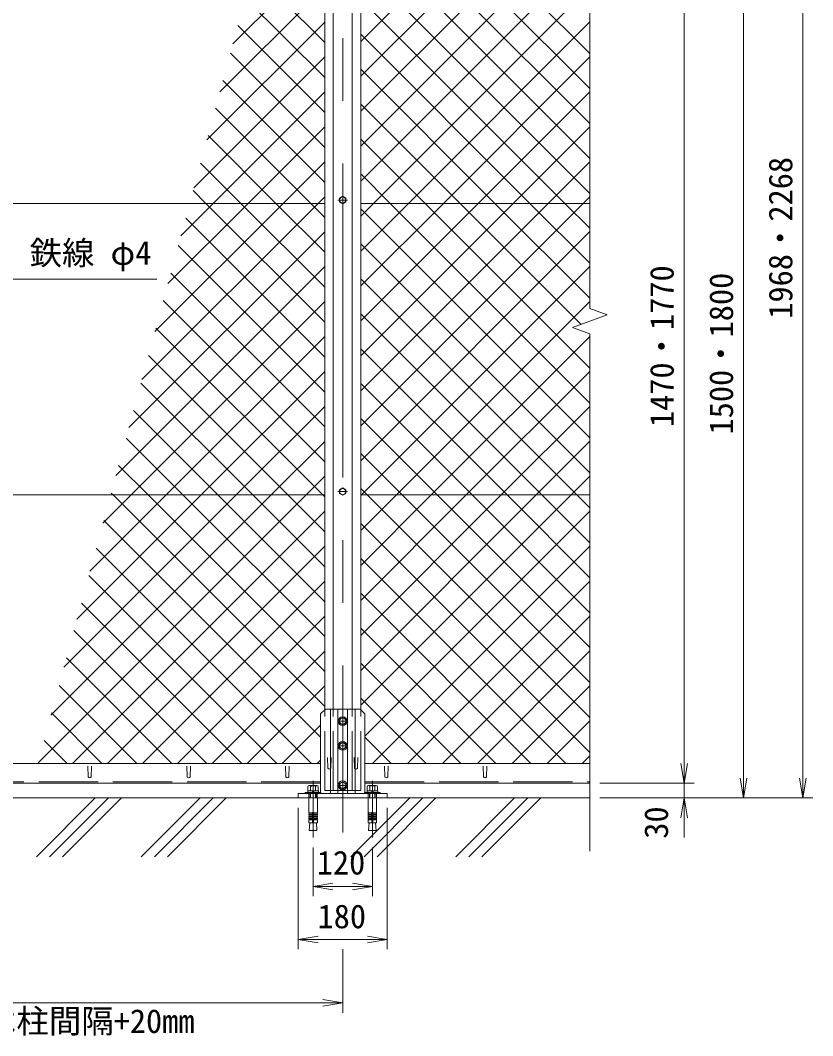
# Model space of a CAD drawing. Units: millimetres, scale not verified. Extents: x -4200 to 4200, y -2970 to 2970.
# Drawn here: x -1787 to -184, y -265 to 1790 of the extents above; entities that cross this region are included whole.
import ezdxf
from ezdxf.enums import TextEntityAlignment as Align

# ---------------------------------------------------------------- set-up
doc = ezdxf.new("R2010")
doc.units = ezdxf.units.MM
doc.header["$LTSCALE"] = 20
doc.linetypes.add('DASHED', pattern=[7.5, 6, -1.5])
doc.linetypes.add('USER1', pattern=[50.8, 31.75, -6.35, 6.35, -6.35])
for name, color, linetype, lineweight in [('0-0_D-STR1', 1, 'Continuous', 18), ('0-1_D-BMK', 2, 'USER1', 13), ('0-2_D-STR-DIM', 7, 'Continuous', 9), ('0-3_D-STR3', 3, 'Continuous', 13), ('0-4_D-STR-TXT', 7, 'Continuous', 9), ('0-5_0', 7, 'Continuous', 9), ('0-6_D-STR2', 7, 'Continuous', 9), ('0-9_D-BGD', 7, 'Continuous', 9), ('0-A_D-DCR-HCH', 7, 'Continuous', 9)]:
    doc.layers.add(name, color=color, linetype=linetype, lineweight=lineweight)
doc.styles.add('ＭＳ ゴシック', font='')
doc.styles.get('ＭＳ ゴシック').set_extended_font_data('MS Gothic')

# ---------------------------------------------------------------- blocks, each defined once
blk = doc.blocks.new('_Open')
at = {"layer": '0-5_0'}
blk.add_line((-20, 3.33), (0, 0), dxfattribs=at)
blk.add_lwpolyline([(-20, -3.33), (0, 0), (-20, 0)], dxfattribs=at)

msp = doc.modelspace()

# ---------------------------------------------------------------- linework, layer by layer
at = {"layer": '0-0_D-STR1'}
for p, q in [((-1171.47, 394.95), (-1171.47, 2484.29)), ((-1153.97, 396.45), (-1153.97, 2484.29)), ((-1115.97, 396.45), (-1115.97, 2484.29)), ((-1098.47, 394.95), (-1098.47, 2484.29)), ((-1164.97, 276.79), (-1165.72, 298.29)), ((-1158.97, 276.79), (-1158.22, 298.29)), ((-1110.97, 276.79), (-1111.72, 298.29)), ((-1104.97, 276.79), (-1104.22, 298.29)), ((-3105.97, 286.45), (-1179.97, 286.45)), ((-1649.97, 259.58), (-1650.72, 281.08)), ((-1643.97, 259.58), (-1643.22, 281.08)), ((-1449.97, 259.58), (-1450.72, 281.08)), ((-1443.97, 259.58), (-1443.22, 281.08)), ((-1249.97, 259.58), (-1250.72, 281.08)), ((-1243.97, 259.58), (-1243.22, 281.08)), ((-634.97, 286.45), (-1089.97, 286.45)), ((-1049.97, 259.58), (-1050.72, 281.08)), ((-1043.97, 259.58), (-1043.22, 281.08)), ((-849.97, 259.58), (-850.72, 281.08)), ((-843.97, 259.58), (-843.22, 281.08)), ((-1179.97, 246.45), (-3105.97, 246.45)), ((-1089.97, 246.45), (-634.97, 246.45))]:
    msp.add_line(p, q, dxfattribs=at)
at = {"layer": '0-0_D-STR1', "linetype": 'DASHED'}
for p, q in [((-1171.47, 231.45), (-1171.47, 394.95)), ((-1153.97, 231.45), (-1153.97, 396.45)), ((-1115.97, 231.45), (-1115.97, 396.45)), ((-1098.47, 231.45), (-1098.47, 394.95)), ((-1179.97, 249.45), (-3105.97, 249.45)), ((-1089.97, 249.45), (-634.97, 249.45)), ((-1171.47, 231.45), (-1098.47, 231.45))]:
    msp.add_line(p, q, dxfattribs=at)
at = {"layer": '0-0_D-STR1'}
for centre in [(-1161.97, 278.04), (-1107.97, 278.04), (-1646.97, 260.83), (-1446.97, 260.83), (-1246.97, 260.83), (-1046.97, 260.83), (-846.97, 260.83)]:
    msp.add_arc(centre, 3.25, 202.61986, 337.38014, dxfattribs=at)
at = {"layer": '0-1_D-BMK'}
for p, q in [((-1134.97, 2516.26), (-1134.97, 146.45)), ((-1124.97, 1426.45), (-1144.97, 1426.45)), ((-1124.97, 836.45), (-1144.97, 836.45)), ((-1144.97, 371.95), (-1124.97, 371.95)), ((-1144.97, 321.95), (-1124.97, 321.95)), ((-1194.97, 251.36), (-1194.97, 136.36)), ((-1074.97, 251.36), (-1074.97, 136.36)), ((-1144.97, 241.95), (-1124.97, 241.95))]:
    msp.add_line(p, q, dxfattribs=at)
at = {"layer": '0-2_D-STR-DIM'}
for p, q in [((-634.97, 2547.62), (-634.97, 1207.11)), ((-203.93, 256.45), (-203.93, 2444.29)), ((-443.93, 1976.45), (-443.93, 286.45)), ((-323.93, 1976.45), (-323.93, 256.45)), ((-670.21, 1168.63), (-599.74, 1194.28)), ((-599.74, 1194.28), (-634.97, 1207.11)), ((-634.97, 1155.8), (-670.21, 1168.63)), ((-634.97, 1155.8), (-634.97, 109.15)), ((-443.93, 286.45), (-443.93, 326.45)), ((-614.97, 246.45), (-423.93, 246.45)), ((-614.97, 246.45), (-423.93, 246.45)), ((-443.93, 246.45), (-443.93, 216.45)), ((-614.97, 216.45), (-303.93, 216.45)), ((-614.97, 216.45), (-423.93, 216.45)), ((-614.97, 216.45), (-183.93, 216.45)), ((-1224.97, 196.45), (-1224.97, -89.69)), ((-1044.97, 196.45), (-1044.97, -89.69)), ((-443.93, 176.45), (-443.93, 136.45)), ((-1194.97, 116.36), (-1194.97, 17.49)), ((-1074.97, 116.36), (-1074.97, 17.49)), ((-1154.97, 37.49), (-1114.97, 37.49)), ((-1184.97, -69.69), (-1084.97, -69.69)), ((-1134.97, -89.69), (-1134.97, -218.19)), ((-3114.97, -198.19), (-1174.97, -198.19))]:
    msp.add_line(p, q, dxfattribs=at)
at = {"layer": '0-3_D-STR3'}
for p, q in [((-1171.47, 1419.7), (-3109.97, 1419.7)), ((-634.97, 1419.7), (-1098.47, 1419.7)), ((-1134.97, 843.96), (-1141.47, 840.21)), ((-1128.47, 840.21), (-1134.97, 843.96)), ((-1171.47, 829.7), (-3109.97, 829.7)), ((-1141.47, 840.21), (-1141.47, 832.7)), ((-1141.47, 832.7), (-1134.97, 828.95)), ((-1134.97, 828.95), (-1128.47, 832.7)), ((-1128.47, 832.7), (-1128.47, 840.21)), ((-634.97, 829.7), (-1098.47, 829.7)), ((-1169.97, 396.45), (-1179.97, 386.45)), ((-1169.97, 396.45), (-1099.97, 396.45)), ((-1159.97, 225.45), (-1159.97, 396.45)), ((-1144.97, 396.45), (-1144.97, 225.45)), ((-1124.97, 396.45), (-1124.97, 225.45)), ((-1109.97, 225.45), (-1109.97, 396.45)), ((-1099.97, 396.45), (-1089.97, 386.45)), ((-1179.97, 227.75), (-1179.97, 386.45)), ((-1089.97, 227.75), (-1089.97, 386.45))]:
    msp.add_line(p, q, dxfattribs=at)
at = {"layer": '0-3_D-STR3', "lineweight": 18}
for p, q in [((-1210.97, 225.45), (-1210.97, 227.75)), ((-1210.97, 227.75), (-1178.97, 227.75)), ((-1205.72, 230.75), (-1184.22, 230.75)), ((-1205.72, 227.75), (-1205.72, 230.75)), ((-1184.22, 227.75), (-1205.72, 227.75)), ((-1205.37, 230.75), (-1205.37, 239.05)), ((-1184.58, 230.75), (-1205.37, 230.75)), ((-1202.77, 241.55), (-1187.18, 241.55)), ((-1188.97, 241.55), (-1200.97, 241.55)), ((-1200.17, 230.75), (-1200.17, 239.05)), ((-1196.47, 227.75), (-1195.67, 230.75)), ((-1193.47, 230.75), (-1194.28, 227.75)), ((-1189.78, 230.75), (-1189.78, 239.05)), ((-1184.58, 239.05), (-1184.58, 230.75)), ((-1184.22, 230.75), (-1184.22, 227.75)), ((-1178.97, 227.75), (-1178.97, 225.45)), ((-1090.97, 227.75), (-1090.97, 225.45)), ((-1058.97, 227.75), (-1090.97, 227.75)), ((-1064.22, 230.75), (-1085.72, 230.75)), ((-1085.72, 230.75), (-1085.72, 227.75)), ((-1085.72, 227.75), (-1064.22, 227.75)), ((-1085.37, 239.05), (-1085.37, 230.75)), ((-1085.37, 230.75), (-1064.58, 230.75)), ((-1067.18, 241.55), (-1082.77, 241.55)), ((-1080.97, 241.55), (-1068.97, 241.55)), ((-1080.17, 230.75), (-1080.17, 239.05)), ((-1076.47, 230.75), (-1075.67, 227.75)), ((-1073.47, 227.75), (-1074.28, 230.75)), ((-1069.78, 230.75), (-1069.78, 239.05)), ((-1064.58, 230.75), (-1064.58, 239.05)), ((-1064.22, 227.75), (-1064.22, 230.75)), ((-1058.97, 225.45), (-1058.97, 227.75)), ((-1178.97, 225.45), (-1210.97, 225.45)), ((-1203.62, 216.45), (-1203.62, 186.42)), ((-1200.98, 216.45), (-1200.98, 225.45)), ((-1199.9, 216.45), (-1199.9, 225.45)), ((-1190.06, 216.45), (-1190.06, 225.45)), ((-1188.98, 225.45), (-1188.98, 216.45)), ((-1186.32, 216.45), (-1186.32, 186.42)), ((-1090.97, 225.45), (-1058.97, 225.45)), ((-1083.62, 216.45), (-1083.62, 186.42)), ((-1080.97, 225.45), (-1080.97, 216.45)), ((-1079.89, 216.45), (-1079.89, 225.45)), ((-1070.05, 216.45), (-1070.05, 225.45)), ((-1068.97, 216.45), (-1068.97, 225.45)), ((-1066.32, 216.45), (-1066.32, 186.42)), ((-1195.97, 186.42), (-1203.62, 186.42)), ((-1203.62, 183.92), (-1203.19, 186.38)), ((-1195.97, 186.42), (-1195.97, 166.45)), ((-1193.97, 186.42), (-1193.97, 166.45)), ((-1193.97, 186.42), (-1186.32, 186.42)), ((-1186.32, 183.92), (-1186.76, 186.38)), ((-1075.97, 186.42), (-1083.62, 186.42)), ((-1083.62, 183.92), (-1083.19, 186.38)), ((-1075.97, 186.42), (-1075.97, 166.45)), ((-1073.97, 186.42), (-1066.32, 186.42)), ((-1073.97, 186.42), (-1073.97, 166.45)), ((-1066.32, 183.92), (-1066.76, 186.38)), ((-1203.62, 183.92), (-1195.97, 183.92)), ((-1203.62, 183.92), (-1203.62, 182.42)), ((-1203.62, 182.42), (-1195.97, 182.42)), ((-1203.62, 179.92), (-1203.19, 182.38)), ((-1203.62, 179.92), (-1195.97, 179.92)), ((-1203.62, 179.92), (-1203.62, 178.42)), ((-1203.62, 178.42), (-1195.97, 178.42)), ((-1203.62, 175.92), (-1203.19, 178.38)), ((-1203.62, 175.92), (-1195.97, 175.92)), ((-1203.62, 175.92), (-1203.62, 174.42)), ((-1203.62, 174.42), (-1195.97, 174.42)), ((-1203.62, 171.95), (-1203.19, 174.42)), ((-1203.62, 171.95), (-1195.97, 171.95)), ((-1203.62, 171.95), (-1203.62, 166.45)), ((-1186.32, 166.45), (-1203.62, 166.45)), ((-1201.64, 166.45), (-1202.55, 150.35)), ((-1186.32, 183.92), (-1193.97, 183.92)), ((-1186.32, 182.42), (-1193.97, 182.42)), ((-1186.32, 179.92), (-1193.97, 179.92)), ((-1186.32, 178.42), (-1193.97, 178.42)), ((-1186.32, 175.92), (-1193.97, 175.92)), ((-1186.32, 174.42), (-1193.97, 174.42)), ((-1186.32, 171.95), (-1193.97, 171.95)), ((-1188.31, 166.45), (-1187.4, 150.35)), ((-1186.32, 179.92), (-1186.76, 182.38)), ((-1186.32, 175.92), (-1186.76, 178.38)), ((-1186.32, 171.95), (-1186.76, 174.42)), ((-1186.32, 183.92), (-1186.32, 182.42)), ((-1186.32, 179.92), (-1186.32, 178.42)), ((-1186.32, 175.92), (-1186.32, 174.42)), ((-1186.32, 171.95), (-1186.32, 166.45)), ((-1083.62, 183.92), (-1075.97, 183.92)), ((-1083.62, 183.92), (-1083.62, 182.42)), ((-1083.62, 182.42), (-1075.97, 182.42)), ((-1083.62, 179.92), (-1083.19, 182.38)), ((-1083.62, 179.92), (-1075.97, 179.92)), ((-1083.62, 179.92), (-1083.62, 178.42)), ((-1083.62, 178.42), (-1075.97, 178.42)), ((-1083.62, 175.92), (-1083.19, 178.38)), ((-1083.62, 175.92), (-1075.97, 175.92)), ((-1083.62, 175.92), (-1083.62, 174.42)), ((-1083.62, 171.95), (-1083.19, 174.42)), ((-1083.62, 174.42), (-1075.97, 174.42)), ((-1083.62, 171.95), (-1075.97, 171.95)), ((-1083.62, 171.95), (-1083.62, 166.45)), ((-1083.62, 166.45), (-1066.32, 166.45)), ((-1081.64, 166.45), (-1082.55, 150.35)), ((-1066.32, 183.92), (-1073.97, 183.92)), ((-1066.32, 182.42), (-1073.97, 182.42)), ((-1066.32, 179.92), (-1073.97, 179.92)), ((-1066.32, 178.42), (-1073.97, 178.42)), ((-1066.32, 175.92), (-1073.97, 175.92)), ((-1066.32, 174.42), (-1073.97, 174.42)), ((-1066.32, 171.95), (-1073.97, 171.95)), ((-1068.31, 166.45), (-1067.4, 150.35)), ((-1066.32, 179.92), (-1066.76, 182.38)), ((-1066.32, 175.92), (-1066.76, 178.38)), ((-1066.32, 171.95), (-1066.76, 174.42)), ((-1066.32, 183.92), (-1066.32, 182.42)), ((-1066.32, 179.92), (-1066.32, 178.42)), ((-1066.32, 175.92), (-1066.32, 174.42)), ((-1066.32, 171.95), (-1066.32, 166.45)), ((-1202.55, 150.35), (-1187.4, 150.35)), ((-1067.4, 150.35), (-1082.55, 150.35))]:
    msp.add_line(p, q, dxfattribs=at)
at = {"layer": '0-3_D-STR3', "linetype": 'DASHED'}
for p, q in [((-1203.47, 216.45), (-1203.47, 225.45)), ((-1186.46, 216.45), (-1186.46, 225.45)), ((-1083.49, 216.45), (-1083.49, 225.45)), ((-1066.47, 216.45), (-1066.47, 225.45)), ((-1066.47, 216.45), (-1066.47, 225.45))]:
    msp.add_line(p, q, dxfattribs=at)
at = {"layer": '0-3_D-STR3'}
for points in [[(-1128.47, 1430.21), (-1134.97, 1433.96), (-1141.47, 1430.21), (-1141.47, 1422.7), (-1134.97, 1418.95), (-1128.47, 1422.7)], [(-1128.47, 368.2), (-1134.97, 364.45), (-1141.47, 368.2), (-1141.47, 375.7), (-1134.97, 379.46), (-1128.47, 375.7)], [(-1128.47, 318.2), (-1134.97, 314.45), (-1141.47, 318.2), (-1141.47, 325.7), (-1134.97, 329.46), (-1128.47, 325.7)], [(-1128.47, 238.2), (-1134.97, 234.45), (-1141.47, 238.2), (-1141.47, 245.71), (-1134.97, 249.46), (-1128.47, 245.71)], [(-1224.97, 216.45), (-1044.97, 216.45), (-1044.97, 225.45), (-1224.97, 225.45)]]:
    msp.add_lwpolyline(points, close=True, dxfattribs=at)
for centre, radius in [((-1134.97, 1426.45), 6.25), ((-1134.97, 836.45), 6.25), ((-1134.97, 371.95), 9), ((-1134.97, 371.95), 6.25), ((-1134.97, 321.95), 9), ((-1134.97, 321.95), 6.25), ((-1134.97, 241.95), 9), ((-1134.97, 241.95), 6.25)]:
    msp.add_circle(centre, radius, dxfattribs=at)
at = {"layer": '0-3_D-STR3', "lineweight": 18}
for centre, radius, start, end in [((-1202.77, 238.95), 2.6, 2.20423, 177.79577), ((-1194.97, 234.9), 6.65, 38.61324, 141.38676), ((-1187.18, 238.95), 2.6, 2.20423, 177.79577), ((-1082.77, 238.95), 2.6, 2.20423, 177.79577), ((-1074.97, 234.9), 6.65, 38.61324, 141.38676), ((-1067.18, 238.95), 2.6, 2.20423, 177.79577), ((-1194.97, 186.42), 1, 0, 180), ((-1074.97, 186.42), 1, 0, 180)]:
    msp.add_arc(centre, radius, start, end, dxfattribs=at)
at = {"layer": '0-4_D-STR-TXT'}
msp.add_lwpolyline([(-1510.92, 1266.07), (-1822.25, 1266.07), (-1870.34, 1417.8)], dxfattribs=at)
at = {"layer": '0-6_D-STR2'}
for p, q in [((-1098.47, 1747.54), (-869.56, 1976.45)), ((-1098.47, 1676.83), (-798.85, 1976.45)), ((-1098.47, 1606.12), (-728.14, 1976.45)), ((-1098.47, 1535.41), (-657.43, 1976.45)), ((-634.97, 1510.69), (-1098.47, 1974.19)), ((-634.97, 1581.4), (-1030.03, 1976.45)), ((-634.97, 1652.11), (-959.32, 1976.45)), ((-634.97, 1722.82), (-888.61, 1976.45)), ((-1357.24, 1742.29), (-1171.47, 1928.06)), ((-1098.47, 1464.7), (-634.97, 1928.2)), ((-1171.47, 1745.02), (-1317.05, 1890.59)), ((-634.97, 1439.97), (-1098.47, 1903.47)), ((-1383.53, 1645.29), (-1171.47, 1857.35)), ((-1072.76, 1419.7), (-634.97, 1857.49)), ((-1171.47, 1674.31), (-1332.13, 1834.96)), ((-685.41, 1419.7), (-1098.47, 1832.76)), ((-1409.82, 1548.29), (-1171.47, 1786.63)), ((-1171.47, 1603.59), (-1347.2, 1779.32)), ((-1002.05, 1419.7), (-634.97, 1786.78)), ((-756.12, 1419.7), (-1098.47, 1762.05)), ((-1436.11, 1451.29), (-1171.47, 1715.92)), ((-1171.47, 1532.88), (-1362.28, 1723.69)), ((-931.34, 1419.7), (-634.97, 1716.06)), ((-1171.47, 1462.17), (-1377.36, 1668.06)), ((-1396.98, 1419.7), (-1171.47, 1645.21)), ((-860.63, 1419.7), (-634.97, 1645.35)), ((-1199.72, 1419.7), (-1392.44, 1612.42)), ((-1326.27, 1419.7), (-1171.47, 1574.5)), ((-789.91, 1419.7), (-634.97, 1574.64)), ((-1270.43, 1419.7), (-1407.51, 1556.79)), ((-968.26, 1419.7), (-1098.47, 1549.92)), ((-1341.14, 1419.7), (-1422.59, 1501.16)), ((-1255.56, 1419.7), (-1171.47, 1503.79)), ((-719.2, 1419.7), (-634.97, 1503.93)), ((-1038.97, 1419.7), (-1098.47, 1479.21)), ((-1411.85, 1419.7), (-1437.67, 1445.53)), ((-1541.26, 1063.29), (-1184.85, 1419.7)), ((-1514.97, 1160.29), (-1255.56, 1419.7)), ((-1488.69, 1257.29), (-1326.27, 1419.7)), ((-1462.4, 1354.29), (-1396.98, 1419.7)), ((-1171.47, 1179.33), (-1411.85, 1419.7)), ((-1171.47, 1250.04), (-1341.14, 1419.7)), ((-1171.47, 1320.75), (-1270.43, 1419.7)), ((-1171.47, 1391.46), (-1199.72, 1419.7)), ((-1184.85, 1419.7), (-1171.47, 1433.08)), ((-1098.47, 1393.99), (-1072.76, 1419.7)), ((-1098.47, 1323.28), (-1002.05, 1419.7)), ((-1098.47, 1252.56), (-931.34, 1419.7)), ((-1098.47, 1181.85), (-860.63, 1419.7)), ((-1098.47, 1111.14), (-789.91, 1419.7)), ((-1098.47, 1040.43), (-719.2, 1419.7)), ((-1098.47, 969.72), (-648.49, 1419.7)), ((-634.97, 1015.71), (-1038.97, 1419.7)), ((-634.97, 1086.42), (-968.26, 1419.7)), ((-634.97, 1298.55), (-756.12, 1419.7)), ((-634.97, 1369.26), (-685.41, 1419.7)), ((-648.49, 1419.7), (-634.97, 1433.22)), ((-634.97, 945), (-1098.47, 1408.5)), ((-1171.47, 1108.62), (-1452.75, 1389.89)), ((-1567.55, 966.29), (-1171.47, 1362.37)), ((-1098.47, 899.01), (-634.97, 1362.51)), ((-634.97, 874.29), (-1098.47, 1337.79)), ((-1171.47, 1037.91), (-1467.83, 1334.26)), ((-1593.84, 869.29), (-1171.47, 1291.66)), ((-1171.47, 967.2), (-1482.9, 1278.63)), ((-1097.07, 829.7), (-634.97, 1291.8)), ((-661.1, 829.7), (-1098.47, 1267.08)), ((-1562.72, 829.7), (-1171.47, 1220.95)), ((-1171.47, 896.49), (-1497.98, 1222.99)), ((-1026.36, 829.7), (-634.97, 1221.09)), ((-731.81, 829.7), (-1098.47, 1196.37)), ((-600.96, 1193.83), (-602.37, 1195.24)), ((-1175.4, 829.7), (-1513.06, 1167.36)), ((-1492.01, 829.7), (-1171.47, 1150.24)), ((-955.65, 829.7), (-634.97, 1150.38)), ((-1246.11, 829.7), (-1528.14, 1111.73)), ((-802.52, 829.7), (-1098.47, 1125.66)), ((-1421.3, 829.7), (-1171.47, 1079.53)), ((-884.94, 829.7), (-634.97, 1079.67)), ((-1316.82, 829.7), (-1543.21, 1056.1)), ((-873.23, 829.7), (-1098.47, 1054.95)), ((-1350.59, 829.7), (-1171.47, 1008.82)), ((-814.23, 829.7), (-634.97, 1008.96)), ((-1387.53, 829.7), (-1558.29, 1000.46)), ((-943.94, 829.7), (-1098.47, 984.24)), ((-1458.24, 829.7), (-1573.37, 944.83)), ((-1279.88, 829.7), (-1171.47, 938.11)), ((-743.52, 829.7), (-634.97, 938.25)), ((-1014.65, 829.7), (-1098.47, 913.53)), ((-1528.95, 829.7), (-1588.45, 889.2)), ((-1209.17, 829.7), (-1171.47, 867.4)), ((-672.81, 829.7), (-634.97, 867.54)), ((-1085.36, 829.7), (-1098.47, 842.81)), ((-1751.58, 287.29), (-1209.17, 829.7)), ((-1725.29, 384.29), (-1279.88, 829.7)), ((-1699, 481.29), (-1350.59, 829.7)), ((-1672.71, 578.29), (-1421.3, 829.7)), ((-1646.42, 675.29), (-1492.01, 829.7)), ((-1620.13, 772.29), (-1562.72, 829.7)), ((-1599.66, 829.7), (-1603.52, 833.56)), ((-1171.47, 401.51), (-1599.66, 829.7)), ((-1171.47, 472.22), (-1528.95, 829.7)), ((-1171.47, 542.93), (-1458.24, 829.7)), ((-1171.47, 613.65), (-1387.53, 829.7)), ((-1171.47, 684.36), (-1316.82, 829.7)), ((-1171.47, 755.07), (-1246.11, 829.7)), ((-1171.47, 825.78), (-1175.4, 829.7)), ((-1098.47, 828.3), (-1097.07, 829.7)), ((-1098.47, 757.59), (-1026.36, 829.7)), ((-1098.47, 686.88), (-955.65, 829.7)), ((-1098.47, 616.17), (-884.94, 829.7)), ((-1098.47, 545.46), (-814.23, 829.7)), ((-1098.47, 474.75), (-743.52, 829.7)), ((-1098.47, 404.04), (-672.81, 829.7)), ((-634.97, 379.31), (-1085.36, 829.7)), ((-634.97, 450.03), (-1014.65, 829.7)), ((-634.97, 520.74), (-943.94, 829.7)), ((-634.97, 591.45), (-873.23, 829.7)), ((-634.97, 662.16), (-802.52, 829.7)), ((-634.97, 732.87), (-731.81, 829.7)), ((-634.97, 803.58), (-661.1, 829.7)), ((-1681.71, 286.45), (-1171.47, 796.68)), ((-1089.97, 341.83), (-634.97, 796.83)), ((-1179.97, 339.3), (-1618.6, 777.93)), ((-634.97, 308.6), (-1098.47, 772.1)), ((-1197.84, 286.45), (-1633.68, 722.3)), ((-1611, 286.45), (-1171.47, 725.97)), ((-1074.64, 286.45), (-634.97, 726.12)), ((-683.53, 286.45), (-1098.47, 701.39)), ((-1268.55, 286.45), (-1648.76, 666.67)), ((-1540.28, 286.45), (-1171.47, 655.26)), ((-1003.93, 286.45), (-634.97, 655.4)), ((-754.25, 286.45), (-1098.47, 630.68)), ((-1339.26, 286.45), (-1663.84, 611.03)), ((-1469.57, 286.45), (-1171.47, 584.55)), ((-933.21, 286.45), (-634.97, 584.69)), ((-1409.97, 286.45), (-1678.91, 555.4)), ((-824.96, 286.45), (-1098.47, 559.97)), ((-1398.86, 286.45), (-1171.47, 513.84)), ((-862.5, 286.45), (-634.97, 513.98)), ((-1480.68, 286.45), (-1693.99, 499.77)), ((-895.67, 286.45), (-1098.47, 489.26)), ((-1551.39, 286.45), (-1709.07, 444.13)), ((-1328.15, 286.45), (-1171.47, 443.13)), ((-791.79, 286.45), (-634.97, 443.27)), ((-966.38, 286.45), (-1098.47, 418.55)), ((-1622.1, 286.45), (-1724.15, 388.5)), ((-721.08, 286.45), (-634.97, 372.56)), ((-1257.44, 286.45), (-1179.97, 363.92)), ((-1692.81, 286.45), (-1739.22, 332.87)), ((-1037.09, 286.45), (-1089.97, 339.34)), ((-1186.73, 286.45), (-1179.97, 293.21)), ((-650.37, 286.45), (-634.97, 301.85))]:
    msp.add_line(p, q, dxfattribs=at)
for points in [[(-634.97, 1227.84), (-826.84, 1419.7), (-1098.47, 1691.34)], [(-652.81, 1174.96), (-897.55, 1419.7), (-1098.47, 1620.63)]]:
    msp.add_lwpolyline(points, dxfattribs=at)
at = {"layer": '0-9_D-BGD'}
msp.add_line((-3459.97, 216.45), (-634.97, 216.45), dxfattribs=at)
at = {"layer": '0-A_D-DCR-HCH'}
for p, q in [((-1754.78, 97.39), (-1635.71, 216.45)), ((-1728.26, 97.39), (-1609.2, 216.45)), ((-1701.74, 97.39), (-1582.68, 216.45)), ((-1542.64, 97.39), (-1423.58, 216.45)), ((-1516.13, 97.39), (-1397.07, 216.45)), ((-1489.61, 97.39), (-1370.55, 216.45)), ((-1118.38, 97.39), (-999.32, 216.45)), ((-1091.86, 97.39), (-972.8, 216.45)), ((-1065.35, 97.39), (-946.29, 216.45)), ((-906.25, 97.39), (-787.19, 216.45)), ((-879.73, 97.39), (-760.67, 216.45)), ((-853.22, 97.39), (-734.15, 216.45))]:
    msp.add_line(p, q, dxfattribs=at)

# ---------------------------------------------------------------- block references
at = {"layer": '0-2_D-STR-DIM', "xscale": 2, "yscale": 2}
for p, rotation in [((-443.93, 246.45), 270), ((-443.93, 246.45), 270), ((-323.93, 216.45), 270), ((-203.93, 216.45), 270), ((-443.93, 216.45), 90), ((-1194.97, 37.49), 180), ((-1224.97, -69.69), 180)]:
    msp.add_blockref('_Open', p, dxfattribs=dict(at, rotation=rotation))
for p in [(-1074.97, 37.49), (-1044.97, -69.69), (-1134.97, -198.19)]:
    msp.add_blockref('_Open', p, dxfattribs=at)

# ---------------------------------------------------------------- texts
at = {"layer": '0-2_D-STR-DIM', "style": 'ＭＳ ゴシック'}
for s, p in [('1968・2268', (-210.68, 1186.35)), ('1470・1770', (-450.68, 967.05)), ('1500・1800', (-330.68, 952.05)), ('30', (-462.19, 134.03))]:
    msp.add_text(s, height=48.09, rotation=90, dxfattribs=at).set_placement(p, align=Align.BOTTOM_LEFT)
for s, p in [('120', (-1187.5, 47.16)), ('180', (-1185.9, -61.55))]:
    msp.add_text(s, height=48.09, dxfattribs=at).set_placement(p, align=Align.BOTTOM_LEFT)
at = {"layer": '0-4_D-STR-TXT', "style": 'ＭＳ ゴシック'}
for s, p in [('鉄線 φ4', (-1768.53, 1280.94)), ('端柱後付けベースプレートの場合は柱間隔+20mm', (-2844.72, -273.46))]:
    msp.add_text(s, height=48.09, dxfattribs=at).set_placement(p, align=Align.BOTTOM_LEFT)

doc.saveas('drawing.dxf')
